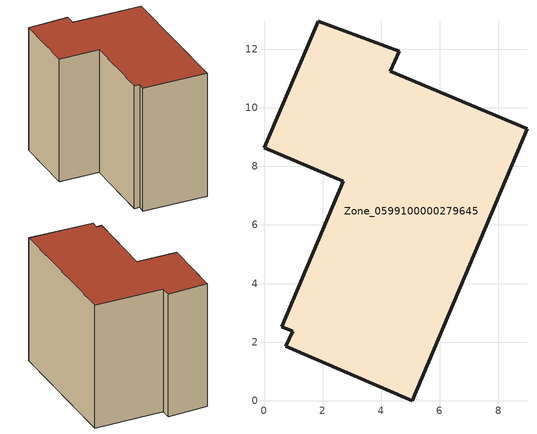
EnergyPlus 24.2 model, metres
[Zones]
Zone_0599100000279645
 floor ground (C_G): 4.31,11.25 8.98,9.28 5.07,0 0.74,1.86 0.97,2.37 0.6,2.52 2.71,7.48 0,8.64 1.85,12.95 4.62,11.94 z0
 wall outside (C_F): 8.98,9.28 4.31,11.25 4.62,11.94 1.85,12.95 0,8.64 2.71,7.48 0.6,2.52 0.97,2.37 0.74,1.86 5.07,0 8.98,9.28 z0:9.37
 roof outside (C_R): 4.62,11.94 1.85,12.95 0,8.64 2.71,7.48 0.6,2.52 0.97,2.37 0.74,1.86 5.07,0 8.98,9.28 4.31,11.25 z9.37
[BUILDING]
Pand.0599100000279645: North Axis=0; Terrain=City; Loads Convergence Tolerance Value=0.04; Temperature Convergence Tolerance Value=0.4; Solar Distribution=FullExterior; Maximum Number of Warmup Days=25; Minimum Number of Warmup Days=1
[Site:Location]
Rotterdam.The.Hague.AP_ZH_NLD Design_Conditions: Latitude=51.96; Longitude=4.45; Time Zone=1; Elevation=-4.5
[SITE:GROUNDTEMPERATURE:BUILDINGSURFACE]
18, 18, 18, 18, 18, 18, 18, 18, 18, 18, 18, 18
[MATERIAL] Thermal Absorptance=0.9; Solar Absorptance=0.7; Visible Absorptance=0.7
Name | Roughness | Thickness | Conductivity | Density | Specific Heat
G.TC.1946 | MediumSmooth | 0.15 | 1 | 540 | 1210
F.TC.1946 | Rough | 0.3 | 0.857143 | 1920 | 840
R.TC.1946 | MediumRough | 0.2 | 0.909091 | 1500 | 1000
[CONSTRUCTION]
C_G: G.TC.1946
C_F: F.TC.1946
C_R: R.TC.1946
[ZONE]
Zone_0599100000279645: Type=1; Multiplier=1; Ceiling Height=Autocalculate; Volume=Autocalculate; Floor Area=autocalculate; Part of Total Floor Area=Yes
[ZONEINFILTRATION:DESIGNFLOWRATE]
Infil_Zone_0599100000279645: Zone or ZoneList or Space or SpaceList=Zone_0599100000279645; Schedule=AlwaysOn; Design Flow Rate Calculation Method=Flow/Area; Flow Rate per Floor Area=0.003; Constant Term Coefficient=1; Temperature Term Coefficient=0; Velocity Term Coefficient=0; Velocity Squared Term Coefficient=0
[HVACTEMPLATE:ZONE:IDEALLOADSAIRSYSTEM]
Zone_0599100000279645: Maximum Heating Supply Air Temperature=50; Minimum Cooling Supply Air Temperature=13; Maximum Heating Supply Air Humidity Ratio=0.0156; Minimum Cooling Supply Air Humidity Ratio=0.0077; Heating Limit=NoLimit; Cooling Limit=NoLimit; Dehumidification Control Type=ConstantSensibleHeatRatio; Cooling Sensible Heat Ratio=0.7; Dehumidification Setpoint=60; Humidification Control Type=None; Humidification Setpoint=30; Outdoor Air Method=None; Outdoor Air Flow Rate per Person=0.00944; Outdoor Air Flow Rate per Zone Floor Area=0; Outdoor Air Flow Rate per Zone=0; Demand Controlled Ventilation Type=None; Outdoor Air Economizer Type=NoEconomizer; Heat Recovery Type=None; Sensible Heat Recovery Effectiveness=0.7; Latent Heat Recovery Effectiveness=0.65
[ZONECONTROL:THERMOSTAT]
ThermostatControl_Zone_0599100000279645: Zone or ZoneList=Zone_0599100000279645; Control Type Schedule=DualSetpointControlType; Control 1=Thermostat_Zone_0599100000279645; Temperature Difference Between Cutout And Setpoint=0
[THERMOSTATSETPOINT:DUALSETPOINT]
Thermostat_Zone_0599100000279645: Heating Setpoint Temperature Schedule=HeatingSetpoint_Zone_0599100000279645; Cooling Setpoint Temperature Schedule=CoolingSetpoint_Zone_0599100000279645
[SCHEDULE:COMPACT]
HeatingSetpoint_Zone_0599100000279645: Through: 12/31, For: AllDays, Until: 24:00, 21
CoolingSetpoint_Zone_0599100000279645: Through: 12/31, For: AllDays, Until: 24:00, 24
DualSetpointControlType: Through: 12/31, For: AllDays, Until: 24:00, 4
AlwaysOn: Through: 12/31, For: AllDays, Until: 24:00, 1
